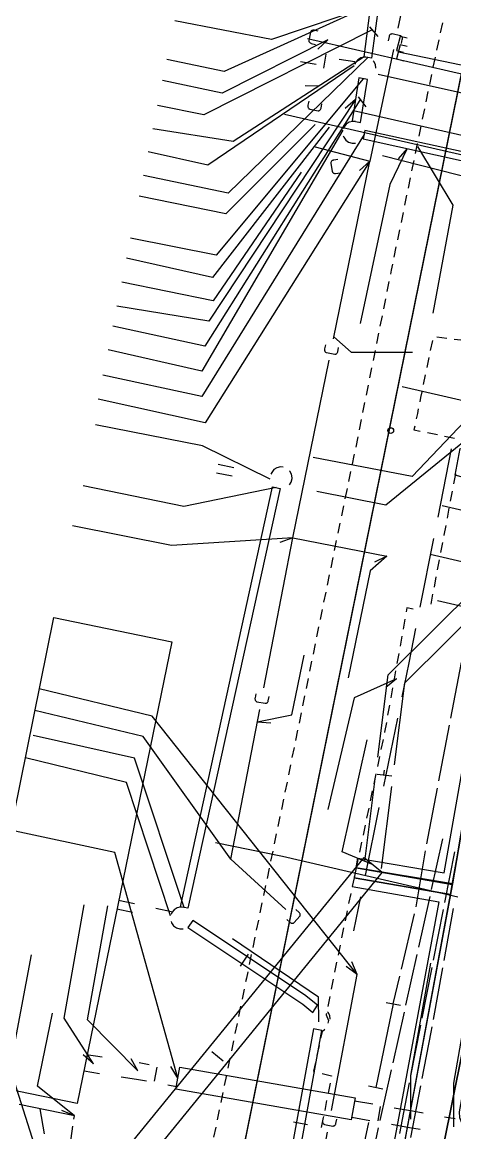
# Model space of a CAD drawing. Header units: metres. Extents: x 3206 to 3701, y 9896 to 11410.
# Drawn here: x 3266.2 to 3295.9, y 10421.8 to 10498 of the extents above; entities that cross this region are included whole.
import ezdxf

# ---------------------------------------------------------------- set-up
doc = ezdxf.new("R2010")
doc.units = ezdxf.units.M
for name, color, linetype in [('BOUNDARY', 7, 'Continuous'), ('BUILDING', 7, 'Continuous'), ('CURB', 7, 'Continuous'), ('ELECTR_CABLE', 7, 'Continuous'), ('ELECTR_CABLE_COMM', 7, 'Continuous'), ('GRASS', 7, 'Continuous'), ('GROUND', 7, 'Continuous'), ('SEWER', 7, 'Continuous'), ('SIDEWALK_PATH', 7, 'Continuous'), ('WATER_PIPELINE', 7, 'Continuous')]:
    doc.layers.add(name, color=color, linetype=linetype)

# ---------------------------------------------------------------- blocks, each defined once
blk = doc.blocks.new('МОЖЖЕВЕЛЬНИК_СКАЛЬНЫЙ')
blk.add_circle((0, 0), 0.2)

msp = doc.modelspace()

# ---------------------------------------------------------------- linework, layer by layer
at = {"layer": 'BOUNDARY'}
msp.add_lwpolyline([(3253.023, 9915.673), (3233.596, 10020.109), (3233.041, 10027.227), (3225.675, 10139.955), (3262.083, 10325.257), (3335.841, 10689.444), (3351.098, 10763.684), (3367.768, 10831.231), (3377.814, 10869.112), (3520.394, 11207.447), (3551.174, 11273.829), (3554.005, 11279.367), (3611.719, 11390.174), (3639.436, 11373.131), (3680.635, 11298.581), (3281.247, 9920.202)], close=True, dxfattribs=at)
at = {"layer": 'BUILDING'}
msp.add_lwpolyline([(3276.487, 10455.523), (3269.993, 10423.844), (3261.977, 10425.487), (3268.396, 10457.182)], close=True, dxfattribs=at)
at = {"layer": 'CURB'}
for points in [[(3295.044, 10498.013), (3294.898, 10497.319)], [(3294.795, 10496.83), (3294.649, 10496.136)], [(3294.545, 10495.647), (3294.399, 10494.954)], [(3294.298, 10494.464), (3294.155, 10493.769)], [(3294.055, 10493.28), (3293.912, 10492.585)], [(3293.811, 10492.095), (3293.668, 10491.401)], [(3293.568, 10490.911), (3293.425, 10490.217)], [(3293.324, 10489.727), (3293.182, 10489.033)], [(3293.081, 10488.543), (3292.938, 10487.848)], [(3292.838, 10487.359), (3292.695, 10486.664)], [(3292.594, 10486.174), (3292.452, 10485.48)], [(3292.351, 10484.99), (3292.208, 10484.296)], [(3292.108, 10483.806), (3291.965, 10483.112)], [(3291.864, 10482.622), (3291.721, 10481.927)], [(3291.621, 10481.438), (3291.536, 10481.027), (3291.479, 10480.743)], [(3291.381, 10480.253), (3291.241, 10479.558)], [(3291.143, 10479.067), (3291.003, 10478.372)], [(3290.905, 10477.882), (3290.765, 10477.187)], [(3290.667, 10476.697), (3290.527, 10476.002)], [(3294.361, 10476.207), (3294.219, 10475.521)], [(3295.353, 10476.337), (3294.658, 10476.423)], [(3296.545, 10476.191), (3295.849, 10476.276)], [(3290.429, 10475.512), (3290.289, 10474.817)], [(3294.119, 10475.031), (3293.977, 10474.345)], [(3290.191, 10474.326), (3290.051, 10473.631)], [(3293.876, 10473.855), (3293.735, 10473.169)], [(3289.953, 10473.141), (3289.813, 10472.446)], [(3293.634, 10472.679), (3293.553, 10472.286), (3293.493, 10471.993)], [(3289.714, 10471.956), (3289.575, 10471.261)], [(3293.392, 10471.503), (3293.329, 10471.197), (3293.251, 10470.817)], [(3289.476, 10470.77), (3289.337, 10470.075)], [(3293.15, 10470.328), (3293.098, 10470.076), (3293.533, 10469.986)], [(3289.238, 10469.585), (3289.099, 10468.89)], [(3294.022, 10469.883), (3294.708, 10469.74)], [(3295.197, 10469.638), (3295.883, 10469.495)], [(3289, 10468.4), (3288.981, 10468.304), (3288.857, 10467.706)], [(3288.755, 10467.216), (3288.611, 10466.522)], [(3295.944, 10467.046), (3295.814, 10466.358)], [(3288.509, 10466.032), (3288.365, 10465.338)], [(3295.72, 10465.866), (3295.59, 10465.178)], [(3288.263, 10464.849), (3288.119, 10464.155)], [(3295.497, 10464.687), (3295.367, 10463.999)], [(3288.018, 10463.665), (3287.874, 10462.971)], [(3295.273, 10463.507), (3295.147, 10462.838), (3295.143, 10462.819)], [(3287.772, 10462.481), (3287.628, 10461.787)], [(3295.05, 10462.328), (3294.92, 10461.639)], [(3287.526, 10461.298), (3287.385, 10460.603)], [(3294.826, 10461.148), (3294.696, 10460.46)], [(3287.285, 10460.113), (3287.144, 10459.418)], [(3294.603, 10459.969), (3294.473, 10459.28)], [(3287.044, 10458.928), (3286.902, 10458.234)], [(3294.379, 10458.789), (3294.249, 10458.101)], [(3293.034, 10457.759), (3292.614, 10457.842), (3292.566, 10457.573)], [(3286.803, 10457.744), (3286.661, 10457.049)], [(3292.477, 10457.081), (3292.354, 10456.392)], [(3286.561, 10456.559), (3286.42, 10455.864)], [(3292.265, 10455.9), (3292.141, 10455.21)], [(3286.32, 10455.374), (3286.179, 10454.68)], [(3292.053, 10454.718), (3291.929, 10454.028)], [(3286.079, 10454.19), (3285.937, 10453.495)], [(3291.841, 10453.536), (3291.717, 10452.847)], [(3285.838, 10453.005), (3285.696, 10452.31)], [(3285.596, 10451.82), (3285.455, 10451.126)], [(3291.629, 10452.355), (3291.505, 10451.665)], [(3291.417, 10451.173), (3291.293, 10450.483)], [(3285.355, 10450.636), (3285.214, 10449.941)], [(3285.114, 10449.451), (3284.973, 10448.756)], [(3291.205, 10449.991), (3291.083, 10449.314), (3291.08, 10449.302)], [(3290.978, 10448.813), (3290.834, 10448.127)], [(3284.873, 10448.266), (3284.731, 10447.572)], [(3290.731, 10447.638), (3290.588, 10446.952)], [(3284.632, 10447.082), (3284.49, 10446.387)], [(3290.485, 10446.463), (3290.341, 10445.777)], [(3284.39, 10445.897), (3284.247, 10445.203)], [(3290.238, 10445.288), (3290.095, 10444.602)], [(3284.145, 10444.713), (3284.002, 10444.019)], [(3289.992, 10444.113), (3289.848, 10443.427)], [(3283.9, 10443.529), (3283.757, 10442.835)], [(3295.721, 10438.857), (3296.555, 10443.497)], [(3289.746, 10442.938), (3289.602, 10442.252)], [(3283.655, 10442.346), (3283.512, 10441.651)], [(3289.499, 10441.763), (3289.355, 10441.077)], [(3283.41, 10441.162), (3283.267, 10440.467)], [(3289.253, 10440.588), (3289.132, 10440.012), (3289.109, 10439.902)], [(3283.165, 10439.978), (3283.022, 10439.284)], [(3289.132, 10440.012), (3295.721, 10438.857)], [(3282.92, 10438.794), (3282.776, 10438.1)], [(3289.006, 10439.413), (3288.988, 10439.326), (3288.862, 10438.727)], [(3295.61, 10438.186), (3288.988, 10439.326)], [(3295.61, 10438.186), (3295.721, 10438.857)], [(3288.76, 10438.238), (3288.616, 10437.552)], [(3292.369, 10420.722), (3295.61, 10438.186)], [(3282.675, 10437.61), (3282.531, 10436.916)], [(3282.43, 10436.426), (3282.286, 10435.732)], [(3288.513, 10437.063), (3288.37, 10436.377)], [(3288.267, 10435.888), (3288.22, 10435.664), (3288.128, 10435.201)], [(3282.185, 10435.242), (3282.041, 10434.548)], [(3288.03, 10434.711), (3287.893, 10434.024)], [(3281.94, 10434.059), (3281.796, 10433.364)], [(3287.795, 10433.534), (3287.658, 10432.847)], [(3281.695, 10432.875), (3281.604, 10432.435), (3281.552, 10432.18)], [(3287.561, 10432.356), (3287.424, 10431.669)], [(3281.451, 10431.691), (3281.308, 10430.996)], [(3287.326, 10431.179), (3287.189, 10430.492)], [(3281.207, 10430.506), (3281.065, 10429.812)], [(3287.091, 10430.002), (3287.079, 10429.941), (3287.087, 10429.919), (3287.239, 10429.523), (3287.201, 10429.336)], [(3280.964, 10429.322), (3280.821, 10428.628)], [(3286.982, 10428.914), (3286.801, 10428.752), (3286.692, 10428.308)], [(3280.72, 10428.138), (3280.577, 10427.444)], [(3286.588, 10427.819), (3286.444, 10427.133)], [(3280.477, 10426.954), (3280.334, 10426.259)], [(3286.341, 10426.644), (3286.216, 10426.051), (3286.308, 10426.027)], [(3280.233, 10425.77), (3280.09, 10425.075)], [(3286.792, 10425.903), (3287.449, 10425.735), (3287.445, 10425.713)], [(3287.346, 10425.223), (3287.209, 10424.536)], [(3279.99, 10424.586), (3279.847, 10423.891)], [(3295.745, 10424.001), (3295.883, 10424.687)], [(3287.11, 10424.046), (3286.973, 10423.359)], [(3295.508, 10422.824), (3295.646, 10423.51)], [(3279.746, 10423.401), (3279.603, 10422.707)], [(3286.874, 10422.869), (3286.737, 10422.182)], [(3279.503, 10422.217), (3279.36, 10421.523)], [(3295.272, 10421.647), (3295.41, 10422.333)]]:
    msp.add_lwpolyline(points, dxfattribs=at)
at = {"layer": 'ELECTR_CABLE'}
for points in [[(3300.635, 10474.93), (3292.98, 10466.855), (3286.178, 10468.174)], [(3301.337, 10473.175), (3291.173, 10464.895), (3286.43, 10465.836)], [(3294.747, 10464.072), (3295.68, 10468.769)], [(3293.521, 10457.903), (3294.455, 10462.601)], [(3292.762, 10454.083), (3293.229, 10456.432)], [(3292.283, 10451.751), (3292.762, 10454.083)], [(3295.623, 10450.285), (3296.357, 10454.107)], [(3291.023, 10445.617), (3291.981, 10450.281)], [(3294.795, 10445.972), (3295.529, 10449.794)], [(3293.978, 10441.657), (3294.06, 10442.146), (3294.701, 10445.481)], [(3289.763, 10439.483), (3290.721, 10444.147)], [(3294.309, 10438.524), (3295.071, 10442.004)], [(3296.11, 10437.994), (3284.083, 10440.785), (3279.484, 10441.712)], [(3293.253, 10437.326), (3293.896, 10441.164)], [(3295.868, 10441.104), (3295.19, 10437.629)], [(3288.982, 10435.681), (3289.461, 10438.013)], [(3293.435, 10434.556), (3293.777, 10436.089), (3294.203, 10438.035)], [(3295.168, 10433.646), (3295.817, 10437.21)], [(3292.238, 10433.053), (3293.138, 10436.839)], [(3295.095, 10437.139), (3294.417, 10433.664)], [(3292.55, 10430.591), (3293.326, 10434.068)], [(3294.321, 10433.173), (3293.644, 10429.698)], [(3294.431, 10429.59), (3295.079, 10433.154)], [(3291.673, 10430.673), (3292.123, 10432.566)], [(3291.673, 10430.673), (3290.477, 10424.935)], [(3291.184, 10430.775), (3292.162, 10430.571)], [(3269.814, 10422.993), (3267.278, 10425.032), (3268.313, 10430.043)], [(3291.665, 10426.626), (3292.441, 10430.103)], [(3293.548, 10429.207), (3292.87, 10425.732)], [(3293.657, 10425.541), (3294.272, 10428.719), (3294.341, 10429.099)], [(3290.78, 10422.661), (3291.556, 10426.138)], [(3289.988, 10425.037), (3290.966, 10424.833)], [(3292.775, 10425.241), (3292.097, 10421.766)], [(3292.873, 10421.494), (3293.562, 10425.05)], [(3269.783, 10422.766), (3269.814, 10422.993), (3266.016, 10423.76)], [(3267.435, 10423.473), (3267.727, 10421.748)], [(3269.814, 10422.993), (3268.956, 10423.362)], [(3269.434, 10420.237), (3269.715, 10422.27)], [(3289.181, 10418.714), (3289.839, 10421.768), (3289.993, 10422.532)], [(3289.893, 10418.696), (3289.968, 10419.025), (3290.548, 10421.623), (3290.671, 10422.173)]]:
    msp.add_lwpolyline(points, dxfattribs=at)
at = {"layer": 'ELECTR_CABLE_COMM'}
msp.add_lwpolyline([(3305.948, 10462.176), (3302.049, 10456.643), (3294.714, 10458.324)], dxfattribs=at)
at = {"layer": 'GRASS'}
for points in [[(3300.282, 10465.458), (3295.742, 10438.918), (3289.132, 10440.012), (3289.258, 10440.669), (3295.171, 10439.669), (3299.785, 10465.85), (3295.927, 10466.957), (3296.268, 10468.786), (3296.908, 10468.629), (3296.665, 10467.263), (3299.526, 10466.599), (3299.873, 10466.443), (3300.129, 10466.178), (3300.273, 10465.839)], [(3292.369, 10420.722), (3295.61, 10438.186), (3288.988, 10439.326), (3288.862, 10438.727), (3294.813, 10437.681), (3291.681, 10420.849), (3289, 10419.008), (3286.195, 10419.528), (3286.067, 10418.84), (3288.872, 10418.319), (3289.461, 10418.269), (3290.043, 10418.334), (3290.601, 10418.511), (3291.118, 10418.796), (3291.57, 10419.177), (3291.935, 10419.635), (3292.205, 10420.154)]]:
    msp.add_lwpolyline(points, close=True, dxfattribs=at)
at = {"layer": 'GROUND'}
for points in [[(3278.766, 10407.629), (3314.852, 10585.81)], [(3298.271, 10454.026), (3295.72, 10438.857), (3289.132, 10440.012), (3288.988, 10439.326), (3295.597, 10438.188), (3292.366, 10420.712)]]:
    msp.add_lwpolyline(points, dxfattribs=at)
at = {"layer": 'SEWER'}
for points in [[(3293.611, 10505.318), (3291.992, 10497.646)], [(3292.485, 10499.981), (3283.318, 10496.861), (3276.705, 10498.13)], [(3290.426, 10499.361), (3280.088, 10494.662), (3276.155, 10495.493)], [(3290.168, 10499.4), (3290.684, 10499.321), (3290.193, 10495.585), (3289.677, 10495.664), (3290.168, 10499.4)], [(3290.181, 10497.495), (3278.695, 10491.684), (3275.513, 10492.324)], [(3286.538, 10497.435), (3286.266, 10497.491), (3286.227, 10497.497), (3286.197, 10497.496), (3286.154, 10497.493), (3286.114, 10497.483), (3286.083, 10497.468), (3286.052, 10497.444), (3286.026, 10497.416), (3286.013, 10497.391), (3286.003, 10497.365), (3285.885, 10496.792), (3285.885, 10496.766), (3285.887, 10496.745), (3285.896, 10496.717), (3285.908, 10496.696), (3285.926, 10496.669), (3285.946, 10496.643), (3285.975, 10496.624), (3286.017, 10496.599), (3286.052, 10496.587), (3286.355, 10496.524)], [(3290.057, 10497.732), (3290.611, 10497.054)], [(3287.201, 10496.828), (3279.955, 10493.164), (3275.86, 10494.039)], [(3287.201, 10496.828), (3286.51, 10496.199)], [(3292.239, 10496.582), (3292.296, 10496.854), (3292.302, 10496.893), (3292.302, 10496.923), (3292.299, 10496.966), (3292.289, 10497.006), (3292.274, 10497.037), (3292.25, 10497.068), (3292.223, 10497.095), (3292.197, 10497.107), (3292.171, 10497.117), (3291.599, 10497.238), (3291.573, 10497.239), (3291.552, 10497.236), (3291.524, 10497.228), (3291.503, 10497.216), (3291.476, 10497.198), (3291.45, 10497.178), (3291.43, 10497.149), (3291.405, 10497.108), (3291.393, 10497.073), (3291.329, 10496.77)], [(3291.683, 10496.178), (3290.064, 10488.505)], [(3289.935, 10495.624), (3280.355, 10486.302), (3274.54, 10487.519)], [(3289.677, 10495.664), (3280.688, 10489.866), (3275.187, 10490.717)], [(3285.323, 10495.344), (3286.4, 10495.169)], [(3287.047, 10495.858), (3286.888, 10494.88)], [(3287.976, 10495.52), (3289.053, 10495.344)], [(3289.88, 10495.63), (3289.692, 10495.648), (3289.454, 10495.593), (3289.247, 10495.465), (3289.091, 10495.276), (3289.041, 10495.143)], [(3290.49, 10494.9), (3290.45, 10495.141), (3290.335, 10495.356), (3290.303, 10495.386)], [(3289.005, 10495.048), (3278.956, 10488.234), (3274.869, 10489.145)], [(3312.817, 10491.096), (3307.398, 10490.737), (3290.647, 10494.446)], [(3289.609, 10494.166), (3279.522, 10482.063), (3273.669, 10483.221)], [(3286.56, 10493.667), (3285.626, 10493.682)], [(3289.44, 10491.161), (3289.904, 10494.113), (3289.313, 10494.219), (3288.85, 10491.267), (3289.44, 10491.161)], [(3289.26, 10492.933), (3289.796, 10492.241)], [(3289.377, 10492.69), (3278.757, 10475.801), (3272.445, 10477.174)], [(3289.081, 10492.743), (3279.023, 10477.533), (3272.722, 10478.546)], [(3285.877, 10492.621), (3285.822, 10492.349), (3285.817, 10492.31), (3285.818, 10492.279), (3285.821, 10492.237), (3285.831, 10492.197), (3285.846, 10492.166), (3285.87, 10492.135), (3285.898, 10492.109), (3285.923, 10492.096), (3285.949, 10492.086), (3286.523, 10491.97), (3286.548, 10491.97), (3286.57, 10491.972), (3286.597, 10491.981), (3286.619, 10491.993), (3286.646, 10492.011), (3286.671, 10492.032), (3286.691, 10492.06), (3286.716, 10492.102), (3286.727, 10492.137), (3286.789, 10492.441)], [(3289.081, 10492.743), (3288.376, 10492.13)], [(3314.554, 10487.425), (3299.401, 10489.577), (3288.95, 10491.963)], [(3288.215, 10490.638), (3278.54, 10474.102), (3272.117, 10475.556)], [(3287.275, 10490.834), (3279.289, 10480.531), (3273.391, 10481.848)], [(3286.332, 10491.03), (3280.188, 10484.894), (3274.253, 10486.105)], [(3289.09, 10491.22), (3288.902, 10491.238), (3288.664, 10491.183), (3288.457, 10491.055), (3288.301, 10490.866), (3288.251, 10490.733)], [(3289.609, 10490.038), (3296.94, 10488.415), (3297.069, 10489.001), (3289.737, 10490.624), (3289.609, 10490.038)], [(3289.673, 10490.331), (3278.54, 10472.353), (3271.764, 10473.813)], [(3288.251, 10490.246), (3288.276, 10490.16), (3288.418, 10489.961), (3288.616, 10489.819), (3288.849, 10489.747), (3289.091, 10489.754)], [(3286.326, 10489.502), (3290.064, 10488.505)], [(3292.626, 10489.37), (3291.432, 10486.896), (3289.396, 10477.37)], [(3292.626, 10489.37), (3292.009, 10488.668)], [(3293.344, 10489.519), (3295.76, 10485.497), (3294.388, 10478.069)], [(3290.064, 10488.505), (3278.773, 10470.546), (3271.431, 10472.171)], [(3287.878, 10488.626), (3287.604, 10488.583), (3287.566, 10488.574), (3287.537, 10488.563), (3287.498, 10488.545), (3287.465, 10488.521), (3287.441, 10488.497), (3287.421, 10488.463), (3287.405, 10488.428), (3287.403, 10488.4), (3287.402, 10488.372), (3287.494, 10487.794), (3287.502, 10487.77), (3287.513, 10487.751), (3287.53, 10487.728), (3287.549, 10487.712), (3287.575, 10487.693), (3287.603, 10487.677), (3287.637, 10487.668), (3287.685, 10487.66), (3287.722, 10487.661), (3288.028, 10487.709)], [(3287.574, 10476.313), (3290.064, 10488.505)], [(3290.064, 10488.505), (3289.373, 10487.877)], [(3317.361, 10482.421), (3306.48, 10484.906), (3290.938, 10488.864)], [(3285.363, 10487.761), (3279.323, 10478.932), (3273.056, 10480.195)], [(3287.602, 10476.447), (3288.785, 10475.41), (3292.986, 10475.41)], [(3287.02, 10475.905), (3286.965, 10475.633), (3286.959, 10475.594), (3286.96, 10475.563), (3286.963, 10475.521), (3286.973, 10475.481), (3286.988, 10475.45), (3287.012, 10475.419), (3287.04, 10475.392), (3287.065, 10475.38), (3287.091, 10475.37), (3287.664, 10475.253), (3287.69, 10475.253), (3287.712, 10475.255), (3287.739, 10475.264), (3287.76, 10475.276), (3287.787, 10475.294), (3287.813, 10475.314), (3287.833, 10475.343), (3287.857, 10475.385), (3287.869, 10475.42), (3287.931, 10475.723)], [(3284.784, 10462.65), (3287.274, 10474.843)], [(3283.246, 10466.679), (3278.588, 10468.971), (3271.252, 10470.419)], [(3279.67, 10467.713), (3280.753, 10467.492)], [(3279.55, 10467.125), (3280.633, 10466.905)], [(3284.13, 10467.504), (3283.942, 10467.523), (3283.704, 10467.468), (3283.497, 10467.339), (3283.342, 10467.151), (3283.291, 10467.017)], [(3284.74, 10466.774), (3284.7, 10467.015), (3284.585, 10467.231), (3284.554, 10467.261)], [(3283.656, 10466.103), (3277.323, 10464.807), (3270.422, 10466.222)], [(3277.59, 10437.228), (3277.08, 10437.341), (3283.401, 10466.159), (3283.911, 10466.047), (3277.59, 10437.228)], [(3284.557, 10466.285), (3284.682, 10466.484), (3284.738, 10466.721), (3284.74, 10466.774)], [(3284.784, 10462.65), (3276.478, 10462.127), (3269.67, 10463.475)], [(3282.801, 10452.358), (3284.784, 10462.65)], [(3284.784, 10462.65), (3283.901, 10462.344)], [(3284.784, 10462.65), (3291.235, 10461.399)], [(3291.235, 10461.399), (3290.086, 10460.386), (3288.595, 10453.059)], [(3291.235, 10461.399), (3290.395, 10460.991)], [(3282.355, 10450.039), (3284.711, 10450.504), (3285.577, 10454.614)], [(3289.203, 10432.69), (3275.143, 10450.425), (3267.405, 10452.293)], [(3282.252, 10451.944), (3282.199, 10451.671), (3282.194, 10451.632), (3282.195, 10451.602), (3282.199, 10451.559), (3282.21, 10451.52), (3282.225, 10451.489), (3282.25, 10451.458), (3282.277, 10451.432), (3282.303, 10451.42), (3282.329, 10451.41), (3282.903, 10451.3), (3282.929, 10451.299), (3282.951, 10451.302), (3282.978, 10451.311), (3282.999, 10451.323), (3283.026, 10451.341), (3283.051, 10451.362), (3283.071, 10451.391), (3283.095, 10451.433), (3283.107, 10451.468), (3283.165, 10451.773)], [(3280.535, 10440.593), (3274.531, 10449.025), (3267.106, 10450.817)], [(3280.535, 10440.593), (3282.518, 10450.885)], [(3282.355, 10450.039), (3283.286, 10449.968)], [(3277.335, 10437.284), (3273.932, 10447.526), (3266.975, 10449.088)], [(3276.405, 10436.708), (3273.379, 10445.862), (3266.447, 10447.561)], [(3284.315, 10437.147), (3280.535, 10440.593)], [(3272.719, 10437.193), (3273.797, 10436.961)], [(3272.845, 10437.779), (3273.923, 10437.548)], [(3275.389, 10437.233), (3276.468, 10437.002)], [(3277.28, 10437.29), (3277.092, 10437.308), (3276.854, 10437.253), (3276.647, 10437.125), (3276.491, 10436.936), (3276.441, 10436.803)], [(3284.381, 10436.462), (3284.587, 10436.275), (3284.617, 10436.25), (3284.644, 10436.235), (3284.682, 10436.216), (3284.721, 10436.205), (3284.756, 10436.202), (3284.794, 10436.207), (3284.831, 10436.216), (3284.855, 10436.232), (3284.877, 10436.249), (3285.271, 10436.682), (3285.285, 10436.703), (3285.293, 10436.723), (3285.3, 10436.751), (3285.301, 10436.776), (3285.299, 10436.808), (3285.294, 10436.84), (3285.28, 10436.872), (3285.257, 10436.915), (3285.233, 10436.943), (3285.004, 10437.152)], [(3276.441, 10436.316), (3276.466, 10436.23), (3276.608, 10436.031), (3276.806, 10435.889), (3277.039, 10435.817), (3277.281, 10435.824)], [(3286.486, 10430.575), (3285.6, 10431.284), (3277.923, 10436.402), (3277.592, 10435.902), (3285.48, 10430.643), (3286.155, 10430.075), (3286.486, 10430.575)], [(3286.581, 10429.428), (3286.556, 10431.131), (3280.657, 10435.123)], [(3281.733, 10434.084), (3281.184, 10433.259)], [(3289.203, 10432.69), (3288.84, 10433.551)], [(3287.434, 10423.346), (3289.203, 10432.69)], [(3289.203, 10432.69), (3288.448, 10433.24)], [(3287.356, 10429.631), (3287.317, 10429.872), (3287.202, 10430.088), (3287.17, 10430.118)], [(3284.38, 10415.548), (3286.789, 10428.836), (3286.199, 10428.948), (3283.79, 10415.66), (3284.38, 10415.548)], [(3286.886, 10422.93), (3286.835, 10422.658), (3286.83, 10422.619), (3286.831, 10422.588), (3286.835, 10422.546), (3286.846, 10422.506), (3286.861, 10422.475), (3286.886, 10422.445), (3286.913, 10422.419), (3286.939, 10422.407), (3286.965, 10422.397), (3287.54, 10422.288), (3287.566, 10422.288), (3287.587, 10422.291), (3287.615, 10422.3), (3287.636, 10422.312), (3287.662, 10422.331), (3287.687, 10422.352), (3287.707, 10422.381), (3287.731, 10422.423), (3287.743, 10422.458), (3287.8, 10422.762)], [(3285.805, 10422.38), (3284.831, 10422.556)], [(3285.387, 10412.529), (3287.156, 10421.873)]]:
    msp.add_lwpolyline(points, dxfattribs=at)
at = {"layer": 'SIDEWALK_PATH'}
for points in [[(3299.073, 10442.796), (3300.984, 10454.273), (3298.271, 10454.026), (3295.708, 10438.79), (3291.769, 10417.486), (3286.067, 10418.84), (3282.629, 10419.379), (3281.979, 10415.899), (3290.998, 10413.999), (3290.385, 10410.933), (3291.528, 10411.554), (3292.507, 10412.39), (3293.291, 10413.411), (3293.851, 10414.585), (3296.412, 10427.317)], [(3295.721, 10438.857), (3289.132, 10440.012), (3288.988, 10439.326), (3295.61, 10438.186)]]:
    msp.add_lwpolyline(points, close=True, dxfattribs=at)
msp.add_lwpolyline([(3297.323, 10420.72), (3297.554, 10421.999), (3297.033, 10422.093), (3296.664, 10422.239), (3296.389, 10422.506), (3296.234, 10422.857), (3296.226, 10423.254), (3300.432, 10446.622), (3299.73, 10446.739), (3299.073, 10442.796), (3296.412, 10427.317), (3293.851, 10414.585)], dxfattribs=at)
at = {"layer": 'WATER_PIPELINE'}
for points in [[(3310.814, 10491.598), (3300.159, 10493.613), (3285.793, 10496.907)], [(3292.632, 10496.949), (3292.147, 10497.07), (3291.905, 10496.1), (3292.39, 10495.979)], [(3292.634, 10496.373), (3292.148, 10496.494), (3291.906, 10495.524), (3292.391, 10495.403)], [(3292.027, 10496.009), (3299.856, 10494.38)], [(3323.873, 10481.459), (3299.131, 10488.299), (3284.226, 10491.716)], [(3321.711, 10477.331), (3304.625, 10470.185), (3292.297, 10473.012)], [(3307.27, 10466.3), (3302.358, 10463.171), (3295.03, 10464.852)], [(3308.19, 10465.41), (3301.911, 10459.735), (3294.197, 10461.504)], [(3291.322, 10453.257), (3297.43, 10459.312)], [(3292.462, 10452.697), (3298.422, 10458.606)], [(3290.618, 10447.598), (3291.322, 10453.257)], [(3291.892, 10452.977), (3289.005, 10451.67), (3287.183, 10444.019)], [(3291.892, 10452.977), (3291.175, 10452.378)], [(3291.762, 10447.073), (3292.462, 10452.697)], [(3290.303, 10440.205), (3288.173, 10441.111), (3289.897, 10448.784)], [(3290.578, 10446.446), (3291.568, 10446.323)], [(3291.039, 10446.389), (3291.078, 10446.708)], [(3289.729, 10440.451), (3290.433, 10446.11)], [(3290.877, 10439.96), (3291.577, 10445.584)], [(3276.91, 10425.57), (3272.58, 10441.071), (3265.439, 10442.582)], [(3269.814, 10413.783), (3268.57, 10414.789), (3289.681, 10440.709), (3290.924, 10439.702), (3269.814, 10413.783)], [(3271.11, 10426.548), (3269.117, 10429.679), (3270.489, 10437.459)], [(3274.16, 10426.07), (3270.715, 10429.579), (3272.094, 10437.401)], [(3269.192, 10414.286), (3265.413, 10426.265), (3266.864, 10434.038)], [(3292.89, 10422.76), (3292.89, 10425.76), (3294.248, 10433.464)], [(3295.83, 10422.23), (3295.83, 10425.23), (3297.144, 10432.682)], [(3279.23, 10427.398), (3280.004, 10426.768)], [(3271.11, 10426.548), (3270.416, 10427.173)], [(3270.652, 10427.202), (3271.713, 10427.036)], [(3274.16, 10426.07), (3273.708, 10426.887)], [(3274.256, 10426.637), (3274.945, 10426.512)], [(3270.474, 10426.066), (3271.528, 10425.9)], [(3275.471, 10426.337), (3275.292, 10425.356)], [(3276.91, 10425.57), (3276.427, 10426.37)], [(3276.778, 10424.817), (3277.042, 10426.323), (3289.058, 10424.211), (3288.793, 10422.704), (3276.778, 10424.817)], [(3273.01, 10425.668), (3274.064, 10425.503)], [(3274.064, 10425.503), (3274.753, 10425.378)], [(3276.229, 10425.109), (3276.809, 10425.004)], [(3289.025, 10424.023), (3290.269, 10423.805)], [(3290.789, 10423.635), (3290.616, 10422.652)], [(3291.747, 10423.545), (3292.991, 10423.326)], [(3288.826, 10422.891), (3290.069, 10422.672)], [(3292.991, 10423.326), (3293.723, 10423.194)], [(3295.199, 10422.928), (3295.931, 10422.796)], [(3291.546, 10422.412), (3292.789, 10422.194)], [(3292.789, 10422.194), (3293.521, 10422.062)]]:
    msp.add_lwpolyline(points, dxfattribs=at)

# ---------------------------------------------------------------- block references
at = {"layer": 'BUSH'}
msp.add_blockref('МОЖЖЕВЕЛЬНИК_СКАЛЬНЫЙ', (3291.503, 10470.016), dxfattribs=at)

doc.saveas('drawing.dxf')
